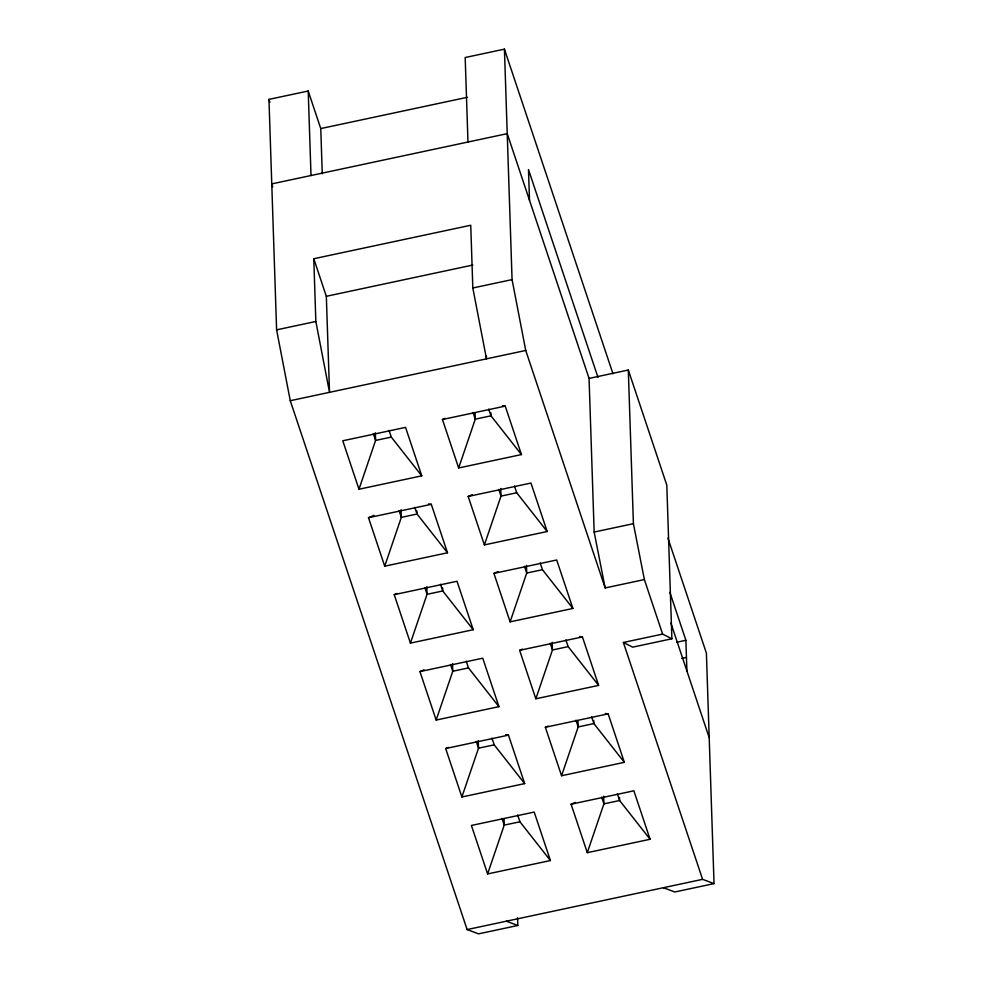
<?xml version="1.0" encoding="UTF-8"?>
<svg xmlns="http://www.w3.org/2000/svg" width="983" height="983" viewBox="0 0 983 983"><rect width="100%" height="100%" fill="white"/><g stroke="black" fill="none" stroke-linecap="round" stroke-linejoin="round"><path stroke-width="1.47" d="M358.979 489.239L342.772 440.777L405.561 427.384L421.768 475.846L358.979 489.239L375.592 440.433L375.346 432.778M428.465 503.947L431.291 504.316L447.498 552.778L384.709 566.183L401.322 517.377L401.064 509.722M502.424 405.746L505.237 406.114L521.445 454.576L458.656 467.969L475.281 419.163L475.072 413.044M410.427 643.115L394.22 594.654L457.021 581.26L473.216 629.722L410.427 643.115L427.052 594.31L426.794 586.654M484.386 544.914L468.178 496.452L530.967 483.046L547.175 531.52L484.386 544.914L500.998 496.108L500.752 488.453M436.157 720.06L419.95 671.586L482.739 658.192L498.946 706.654L436.157 720.06L452.782 671.254L452.524 663.599M510.116 621.846L493.908 573.384L556.697 559.991L572.905 608.452L510.116 621.846L526.728 573.04L526.47 565.397M505.655 734.768L508.469 735.137L524.676 783.598L461.887 796.992L478.512 748.186L478.254 740.531M579.601 636.554L582.428 636.923L598.622 685.397L535.833 698.79L552.458 649.984L552.2 642.329M487.617 873.936L471.41 825.462L534.199 812.069L550.406 860.543L487.617 873.936L504.23 825.13L504.033 818.999M605.331 713.498L608.145 713.867L624.352 762.329L561.563 775.734L578.188 726.928L577.979 720.797M587.293 852.666L571.086 804.205L633.875 790.811L650.082 839.273L587.293 852.666L603.918 803.861L603.66 796.205M458.656 467.969L442.448 419.508L445.188 418.328M384.709 566.183L368.502 517.709L373.982 515.338M468.178 496.452L472.282 494.67M394.22 594.654L396.972 593.462M493.908 573.384L498.012 571.602M419.95 671.586L424.066 669.816M535.833 698.79L519.626 650.328L522.378 649.136M461.887 796.992L445.68 748.53L448.42 747.338M561.563 775.734L545.356 727.26L548.096 726.081M571.086 804.205L575.202 802.423M517.574 917.827L517.82 925.482L478.574 933.85L467.122 929.574L290.268 400.708L276.604 329.858L268.961 99.381L308.207 91.014L320.765 128.576L322.264 173.844M612.95 373.712L504.426 49.15L465.18 57.518L467.982 142.031M320.765 128.576L467.269 97.317M313.774 258.738L326.331 296.301L329.514 392.328L315.85 321.478L313.774 258.738L470.746 225.254L472.823 287.994L486.487 358.844L486.388 355.797M326.331 296.301L472.835 265.041M276.604 329.858L315.85 321.478M472.823 287.994L512.069 279.614L504.426 49.15M290.268 400.708L525.733 350.464L605.147 587.945L644.381 579.577L662.616 634.096L671.893 638.778L666.806 485.135L628.309 370.026L589.063 378.406L594.162 532.049L605.147 587.945M442.448 419.508L505.237 406.114M421.768 475.846L391.295 437.091L375.592 440.433L373.343 433.7M368.502 517.709L431.291 504.316M547.175 531.52L516.702 492.753L500.998 496.108L498.75 489.374M594.162 532.049L633.408 523.681L628.309 370.026M572.905 608.452L542.432 569.698L526.728 573.04L524.48 566.319M519.626 650.328L582.428 636.923M498.946 706.654L468.473 667.899L452.782 671.254L450.533 664.52M598.622 685.397L568.149 646.63L552.458 649.984L550.21 643.251M667.949 538.168L706.396 653.142L714.039 883.619L702.587 879.343L623.369 642.464L662.616 634.096M671.893 638.778L632.659 647.158L623.369 642.464M676.894 642.206L685.888 640.289L669.865 592.344M681.686 658.413L686.048 657.492M445.68 748.53L508.469 735.137M545.356 727.26L608.145 713.867M524.676 783.598L494.203 744.844L478.512 748.186L476.251 741.452M550.406 860.543L519.933 821.776L504.23 825.13L501.981 818.397M467.122 929.574L702.587 879.343M714.039 883.619L674.793 891.986L663.341 887.71M506.368 921.206L517.82 925.482M521.445 454.576L490.972 415.821L488.723 409.088M624.352 762.329L593.879 723.574L591.631 716.84M447.498 552.778L417.025 514.023L414.765 507.289M650.082 839.273L619.609 800.518L617.361 793.785M473.216 629.722L442.743 590.967L440.495 584.234M597.959 377.325L528.485 169.567L529.505 200.299M589.063 378.406L507.228 133.651L271.763 183.895L272.733 186.782M670.861 623.001L709.198 737.655M514.453 486.032L516.702 492.753M540.171 562.964L542.432 569.698M565.901 639.908L568.149 646.63M473.02 412.442L475.281 419.163L490.972 415.821L490.873 412.762M575.94 720.195L578.188 726.928L593.879 723.574L593.781 720.514M601.657 797.127L603.918 803.861L619.609 800.518L619.511 797.446M389.047 430.357L391.295 437.091M466.225 661.166L468.473 667.899M491.955 738.11L494.203 744.844M517.685 815.042L519.933 821.776M268.961 99.381L269.932 102.293M399.073 510.644L401.322 517.377L417.025 514.023L416.915 510.963M424.803 587.576L427.052 594.31L442.743 590.967L442.645 587.895M633.408 523.681L644.381 579.577M512.069 279.614L525.733 350.464M685.888 640.289L686.908 671.008M308.207 91.014L311.009 175.515"/></g></svg>
